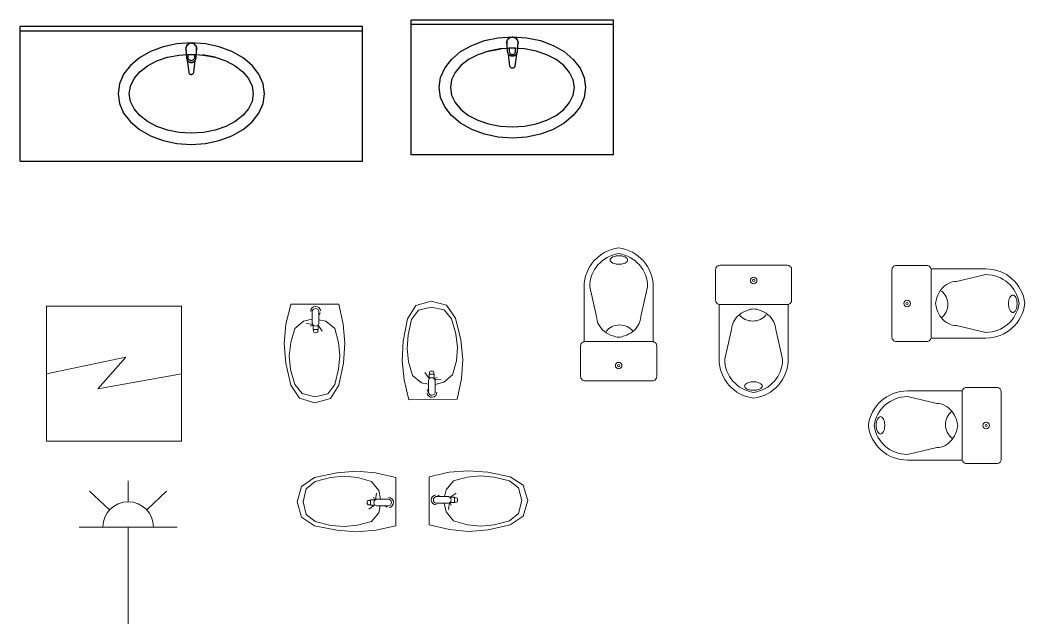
# Model space of a CAD drawing. Header units: millimetres. Extents: x -497 to 40677, y -388 to 21547.
# Drawn here: x 22412 to 26880, y 4572 to 7259 of the extents above; entities that cross this region are included whole.
import ezdxf

# ---------------------------------------------------------------- set-up
doc = ezdxf.new("R2010")
doc.units = ezdxf.units.MM
doc.linetypes.add('DASHED', pattern=[70, 50, -20])
doc.layers.add('MEBEL', color=7, linetype='DASHED')
doc.layers.add('ТОНКИЕ', color=250, linetype='Continuous')

# ---------------------------------------------------------------- blocks, each defined once
blk = doc.blocks.new('A$C36E53BB4')
at = {"layer": 'MEBEL', "linetype": 'ByBlock'}
for p, q in [((-26.7, 24), (1495.8, 24)), ((-26.7, -576), (-26.7, 24)), ((-26.7, 24), (1495.8, 24)), ((-26.7, -576), (-26.7, 24)), ((-26.7, 4), (1495.8, 4)), ((-26.7, 4), (1495.8, 4)), ((1495.8, -576), (1495.8, 24)), ((1495.8, -576), (1495.8, 24)), ((553.6, -88.4), (504.2, -116.5)), ((609.9, -67.6), (553.6, -88.4)), ((671, -54.8), (609.9, -67.6)), ((734.6, -50.4), (671, -54.8)), ((709.9, -71.6), (709.6, -76)), ((709.6, -76), (709.9, -80.3)), ((711.1, -67.4), (709.9, -71.6)), ((709.9, -80.3), (711.1, -84.5)), ((710.7, -73.9), (710.6, -74.7)), ((710.6, -74.7), (710.7, -76.4)), ((710.8, -72.7), (710.7, -77)), ((710.7, -77), (713.6, -117.2)), ((710.7, -77.6), (710.7, -77)), ((710.7, -77.6), (713.6, -117.9)), ((711.6, -68.4), (710.8, -72.7)), ((712.9, -63.5), (711.1, -67.4)), ((711.1, -84.5), (711.2, -84.7)), ((713.3, -64.5), (711.6, -68.4)), ((715.4, -59.9), (712.9, -63.5)), ((715.6, -60.8), (713.3, -64.5)), ((718.5, -56.8), (715.4, -59.9)), ((718.6, -57.7), (715.6, -60.8)), ((722.1, -54.3), (718.5, -56.8)), ((722.1, -55.1), (718.6, -57.7)), ((726, -52.5), (722.1, -54.3)), ((726, -53.2), (722.1, -55.1)), ((730.2, -51.4), (726, -52.5)), ((730.2, -52.1), (726, -53.2)), ((734.6, -51), (730.2, -51.4)), ((734.6, -51.7), (730.2, -52.1)), ((798.1, -54.8), (734.6, -50.4)), ((738.9, -51.4), (734.6, -51)), ((738.9, -52.1), (734.6, -51.7)), ((743.1, -52.5), (738.9, -51.4)), ((743.1, -53.2), (738.9, -52.1)), ((747.1, -54.3), (743.1, -52.5)), ((747, -55.1), (743.1, -53.2)), ((750.5, -57.7), (747, -55.1)), ((750.6, -56.8), (747.1, -54.3)), ((753.5, -60.8), (750.5, -57.7)), ((753.7, -59.9), (750.6, -56.8)), ((755.9, -64.5), (753.5, -60.8)), ((756.2, -63.5), (753.7, -59.9)), ((755.6, -117.2), (758.5, -77)), ((755.6, -117.9), (758.5, -77.6)), ((757.5, -68.4), (755.9, -64.5)), ((758.1, -67.4), (756.2, -63.5)), ((758.4, -72.7), (757.5, -68.4)), ((758, -84.7), (758.1, -84.5)), ((759.2, -71.6), (758.1, -67.4)), ((758.1, -84.5), (759.2, -80.3)), ((758.5, -77), (758.4, -72.7)), ((758.5, -74.7), (758.4, -73.9)), ((758.5, -76.4), (758.5, -74.7)), ((758.5, -77.6), (758.5, -77)), ((759.6, -76), (759.2, -71.6)), ((759.2, -80.3), (759.6, -76)), ((859.2, -67.6), (798.1, -54.8)), ((915.6, -88.4), (859.2, -67.6)), ((964.9, -116.5), (915.6, -88.4)), ((504.2, -116.5), (463.7, -150.7)), ((539.6, -151.9), (581.4, -130.1)), ((581.4, -130.1), (629.1, -113.9)), ((629.1, -113.9), (680.8, -103.9)), ((680.8, -103.9), (734.6, -100.6)), ((713.6, -117.2), (714.2, -120.8)), ((713.6, -117.9), (714.2, -121.5)), ((714.2, -120.8), (715.4, -124.3)), ((714.2, -121.5), (715.4, -125)), ((715.4, -124.3), (717.2, -127.5)), ((715.4, -125), (717.2, -128.2)), ((716.9, -127.6), (723.5, -180.4)), ((717.2, -127.5), (719.5, -130.3)), ((717.2, -128.2), (719.5, -131)), ((719.5, -130.3), (722.4, -132.7)), ((719.5, -131), (722.4, -133.4)), ((721, -115.8), (721, -100.9)), ((721, -100.9), (748.2, -100.9)), ((721, -101.6), (748.2, -101.6)), ((721.2, -118.1), (721, -115.8)), ((721.8, -120.3), (721.2, -118.1)), ((722.8, -122.5), (721.8, -120.3)), ((722.4, -132.7), (725.6, -134.5)), ((722.4, -133.4), (725.6, -135.2)), ((724.1, -124.4), (722.8, -122.5)), ((725.8, -126), (724.1, -124.4)), ((727.8, -127.4), (725.8, -126)), ((729.9, -128.3), (727.8, -127.4)), ((732.2, -128.9), (729.9, -128.3)), ((734.6, -129.1), (732.2, -128.9)), ((734.6, -100.6), (788.3, -103.9)), ((736.9, -128.9), (734.6, -129.1)), ((739.2, -128.3), (736.9, -128.9)), ((741.4, -127.4), (739.2, -128.3)), ((743.3, -126), (741.4, -127.4)), ((745, -124.4), (743.3, -126)), ((743.6, -134.5), (746.8, -132.7)), ((743.6, -135.2), (746.8, -133.4)), ((746.3, -122.5), (745, -124.4)), ((745.7, -180.4), (752.3, -127.6)), ((747.3, -120.3), (746.3, -122.5)), ((746.8, -132.7), (749.6, -130.3)), ((746.8, -133.4), (749.6, -131)), ((748, -118.1), (747.3, -120.3)), ((748.2, -115.8), (748, -118.1)), ((748.2, -100.9), (748.2, -115.8)), ((749.6, -130.3), (751.9, -127.5)), ((749.6, -131), (751.9, -128.2)), ((751.9, -127.5), (753.8, -124.3)), ((751.9, -128.2), (753.8, -125)), ((753.8, -124.3), (755, -120.8)), ((753.8, -125), (755, -121.5)), ((755, -120.8), (755.6, -117.2)), ((755, -121.5), (755.6, -117.9)), ((840.1, -113.9), (784.9, -103.7)), ((788.3, -103.9), (840.1, -113.9)), ((840.1, -113.9), (887.7, -130.1)), ((887.7, -130.1), (929.5, -151.9)), ((1005.4, -150.7), (964.9, -116.5)), ((463.7, -150.7), (433.6, -189.7)), ((479.9, -208.8), (505.4, -178.5)), ((505.4, -178.5), (539.6, -151.9)), ((725.6, -134.5), (729.1, -135.8)), ((725.6, -135.2), (729.1, -136.5)), ((729.1, -135.8), (732.7, -136.4)), ((729.1, -136.5), (732.7, -137.1)), ((732.7, -136.4), (736.4, -136.4)), ((732.7, -137.1), (736.4, -137.1)), ((736.4, -136.4), (740.1, -135.8)), ((736.4, -137.1), (740.1, -136.5)), ((740.1, -135.8), (743.6, -134.5)), ((740.1, -136.5), (743.6, -135.2)), ((929.5, -151.9), (963.8, -178.5)), ((963.8, -178.5), (989.2, -208.8)), ((1035.5, -189.7), (1005.4, -150.7)), ((433.6, -189.7), (415, -232)), ((464.2, -241.8), (479.9, -208.8)), ((723.5, -180.4), (723.9, -182.3)), ((723.9, -182.3), (724.7, -184.2)), ((724.7, -184.2), (725.8, -185.9)), ((725.8, -185.9), (727.2, -187.4)), ((727.2, -187.4), (728.8, -188.6)), ((728.8, -188.6), (730.6, -189.4)), ((730.6, -189.4), (732.6, -190)), ((732.6, -190), (734.6, -190.2)), ((734.6, -190.2), (736.6, -190)), ((736.6, -190), (738.5, -189.4)), ((738.5, -189.4), (740.3, -188.6)), ((740.3, -188.6), (742, -187.4)), ((742, -187.4), (743.4, -185.9)), ((743.4, -185.9), (744.5, -184.2)), ((744.5, -184.2), (745.2, -182.3)), ((745.2, -182.3), (745.7, -180.4)), ((989.2, -208.8), (1004.9, -241.8)), ((1054.1, -232), (1035.5, -189.7)), ((415, -232), (408.8, -276)), ((458.9, -276), (464.2, -241.8)), ((1004.9, -241.8), (1009.6, -276)), ((1059.6, -276), (1054.1, -232)), ((408.8, -276), (415, -320)), ((464.2, -310.2), (458.9, -276)), ((479.9, -343.1), (464.2, -310.2)), ((1004.9, -310.2), (989.2, -343.1)), ((1009.6, -276), (1004.9, -310.2)), ((1054.1, -320), (1059.6, -276)), ((415, -320), (433.6, -362.3)), ((505.4, -373.4), (479.9, -343.1)), ((989.2, -343.1), (963.8, -373.4)), ((1035.5, -362.3), (1054.1, -320)), ((433.6, -362.3), (463.7, -401.3)), ((463.7, -401.3), (504.2, -435.5)), ((539.6, -400), (505.4, -373.4)), ((581.4, -421.8), (539.6, -400)), ((929.5, -400), (887.7, -421.8)), ((963.8, -373.4), (929.5, -400)), ((964.9, -435.5), (1005.4, -401.3)), ((1005.4, -401.3), (1035.5, -362.3)), ((504.2, -435.5), (553.6, -463.5)), ((629.1, -438), (581.4, -421.8)), ((680.8, -448), (629.1, -438)), ((840.1, -438), (788.3, -448)), ((887.7, -421.8), (840.1, -438)), ((915.6, -463.5), (964.9, -435.5)), ((553.6, -463.5), (609.9, -484.3)), ((609.9, -484.3), (671, -497.2)), ((734.6, -451.4), (680.8, -448)), ((788.3, -448), (734.6, -451.4)), ((798.1, -497.2), (859.2, -484.3)), ((859.2, -484.3), (915.6, -463.5)), ((671, -497.2), (734.6, -501.5)), ((734.6, -501.5), (798.1, -497.2)), ((-26.7, -576), (1495.8, -576)), ((-26.7, -576), (1495.8, -576))]:
    blk.add_line(p, q, dxfattribs=at)
blk = doc.blocks.new('A$C125A4575')
at = {"layer": 'MEBEL', "linetype": 'Continuous'}
for p, q in [((863.2, -13.5), (-36.8, -13.5)), ((863.2, -13.5), (-36.8, -13.5)), ((-36.8, -613.5), (-36.8, -13.5)), ((863.2, -33.5), (-36.8, -33.5)), ((863.2, -33.5), (-36.8, -33.5)), ((863.2, -613.5), (863.2, -13.5)), ((863.2, -613.5), (863.2, -13.5)), ((349.6, -92.3), (413.2, -88)), ((404.6, -90), (408.8, -88.9)), ((408.8, -88.9), (413.2, -88.5)), ((408.8, -89.6), (413.2, -89.2)), ((413.2, -88), (476.7, -92.3)), ((413.2, -88.5), (417.5, -88.9)), ((413.2, -89.2), (417.5, -89.6)), ((417.5, -88.9), (421.7, -90)), ((182.8, -154), (232.2, -126)), ((232.2, -126), (288.5, -105.1)), ((288.5, -105.1), (349.6, -92.3)), ((388.2, -113.5), (388.6, -109.2)), ((388.6, -117.8), (388.2, -113.5)), ((388.6, -109.2), (389.7, -105)), ((389.7, -122.1), (388.6, -117.8)), ((389.2, -112.2), (389.3, -111.4)), ((389.3, -114), (389.2, -112.2)), ((389.3, -114.5), (389.4, -110.2)), ((392.2, -154.8), (389.3, -114.5)), ((389.3, -115.2), (389.3, -114.5)), ((392.2, -155.5), (389.3, -115.2)), ((389.4, -110.2), (390.3, -106)), ((389.7, -105), (391.5, -101)), ((389.8, -122.3), (389.7, -122.1)), ((390.3, -106), (391.9, -102)), ((391.5, -101), (394, -97.4)), ((391.9, -102), (394.2, -98.4)), ((394, -97.4), (397.1, -94.4)), ((394.2, -98.4), (397.2, -95.2)), ((397.1, -94.4), (400.7, -91.9)), ((397.2, -95.2), (400.7, -92.7)), ((400.7, -91.9), (404.6, -90)), ((400.7, -92.7), (404.6, -90.8)), ((404.6, -90.8), (408.8, -89.6)), ((417.5, -89.6), (421.7, -90.8)), ((421.7, -90), (425.7, -91.9)), ((421.7, -90.8), (425.7, -92.7)), ((425.7, -91.9), (429.3, -94.4)), ((425.7, -92.7), (429.2, -95.2)), ((429.2, -95.2), (432.1, -98.4)), ((429.3, -94.4), (432.3, -97.4)), ((432.1, -98.4), (434.5, -102)), ((432.3, -97.4), (434.8, -101)), ((437.1, -114.5), (434.2, -154.8)), ((437.1, -115.2), (434.2, -155.5)), ((434.5, -102), (436.1, -106)), ((434.8, -101), (436.7, -105)), ((436.1, -106), (437, -110.2)), ((436.7, -122.1), (436.6, -122.3)), ((436.7, -105), (437.8, -109.2)), ((437.8, -117.8), (436.7, -122.1)), ((437, -110.2), (437.1, -114.5)), ((437, -111.4), (437.1, -112.2)), ((437.1, -112.2), (437.1, -114)), ((437.1, -115.2), (437.1, -114.5)), ((437.8, -109.2), (438.2, -113.5)), ((438.2, -113.5), (437.8, -117.8)), ((476.7, -92.3), (537.9, -105.1)), ((537.9, -105.1), (594.2, -126)), ((594.2, -126), (643.5, -154)), ((142.3, -188.2), (182.8, -154)), ((260, -167.7), (218.3, -189.5)), ((307.7, -151.4), (260, -167.7)), ((307.7, -151.4), (362.9, -141.2)), ((359.4, -141.5), (307.7, -151.4)), ((413.2, -138.1), (359.4, -141.5)), ((392.8, -158.4), (392.2, -154.8)), ((392.8, -159.1), (392.2, -155.5)), ((394, -161.8), (392.8, -158.4)), ((394, -162.5), (392.8, -159.1)), ((395.8, -165), (394, -161.8)), ((395.8, -165.7), (394, -162.5)), ((402.1, -217.9), (395.5, -165.1)), ((398.2, -167.8), (395.8, -165)), ((398.2, -168.5), (395.8, -165.7)), ((401, -170.2), (398.2, -167.8)), ((401, -170.9), (398.2, -168.5)), ((399.6, -138.4), (399.6, -153.3)), ((426.8, -138.4), (399.6, -138.4)), ((426.8, -139.1), (399.6, -139.1)), ((399.6, -153.3), (399.8, -155.6)), ((399.8, -155.6), (400.4, -157.9)), ((400.4, -157.9), (401.4, -160)), ((404.2, -172), (401, -170.2)), ((404.2, -172.7), (401, -170.9)), ((401.4, -160), (402.8, -161.9)), ((402.8, -161.9), (404.4, -163.5)), ((407.7, -173.3), (404.2, -172)), ((407.7, -174), (404.2, -172.7)), ((404.4, -163.5), (406.4, -164.9)), ((406.4, -164.9), (408.5, -165.9)), ((411.3, -174), (407.7, -173.3)), ((411.3, -174.6), (407.7, -174)), ((408.5, -165.9), (410.8, -166.5)), ((410.8, -166.5), (413.2, -166.7)), ((415, -174), (411.3, -174)), ((415, -174.6), (411.3, -174.6)), ((467, -141.5), (413.2, -138.1)), ((413.2, -166.7), (415.5, -166.5)), ((418.7, -173.3), (415, -174)), ((418.7, -174), (415, -174.6)), ((415.5, -166.5), (417.8, -165.9)), ((417.8, -165.9), (420, -164.9)), ((422.2, -172), (418.7, -173.3)), ((422.2, -172.7), (418.7, -174)), ((420, -164.9), (421.9, -163.5)), ((421.9, -163.5), (423.6, -161.9)), ((425.4, -170.2), (422.2, -172)), ((425.4, -170.9), (422.2, -172.7)), ((423.6, -161.9), (425, -160)), ((430.9, -165.1), (424.3, -217.9)), ((425, -160), (426, -157.9)), ((428.2, -167.8), (425.4, -170.2)), ((428.2, -168.5), (425.4, -170.9)), ((426, -157.9), (426.6, -155.6)), ((426.6, -155.6), (426.8, -153.3)), ((426.8, -153.3), (426.8, -138.4)), ((430.6, -165), (428.2, -167.8)), ((430.6, -165.7), (428.2, -168.5)), ((432.4, -161.8), (430.6, -165)), ((432.4, -162.5), (430.6, -165.7)), ((433.6, -158.4), (432.4, -161.8)), ((433.6, -159.1), (432.4, -162.5)), ((434.2, -154.8), (433.6, -158.4)), ((434.2, -155.5), (433.6, -159.1)), ((518.7, -151.4), (467, -141.5)), ((566.3, -167.7), (518.7, -151.4)), ((608.1, -189.5), (566.3, -167.7)), ((643.5, -154), (684.1, -188.2)), ((112.2, -227.2), (142.3, -188.2)), ((184, -216), (158.5, -246.4)), ((218.3, -189.5), (184, -216)), ((402.5, -219.9), (402.1, -217.9)), ((403.3, -221.7), (402.5, -219.9)), ((404.4, -223.4), (403.3, -221.7)), ((423.1, -221.7), (422, -223.4)), ((423.9, -219.9), (423.1, -221.7)), ((424.3, -217.9), (423.9, -219.9)), ((642.4, -216), (608.1, -189.5)), ((667.9, -246.4), (642.4, -216)), ((684.1, -188.2), (714.2, -227.2)), ((93.7, -269.5), (112.2, -227.2)), ((158.5, -246.4), (142.8, -279.3)), ((405.8, -224.9), (404.4, -223.4)), ((407.4, -226.1), (405.8, -224.9)), ((409.2, -227), (407.4, -226.1)), ((411.2, -227.5), (409.2, -227)), ((413.2, -227.7), (411.2, -227.5)), ((415.2, -227.5), (413.2, -227.7)), ((417.1, -227), (415.2, -227.5)), ((419, -226.1), (417.1, -227)), ((420.6, -224.9), (419, -226.1)), ((422, -223.4), (420.6, -224.9)), ((683.6, -279.3), (667.9, -246.4)), ((714.2, -227.2), (732.7, -269.5)), ((88.2, -313.5), (93.7, -269.5)), ((142.8, -279.3), (138.2, -313.5)), ((688.8, -313.5), (683.6, -279.3)), ((732.7, -269.5), (739, -313.5)), ((93.7, -357.5), (88.2, -313.5)), ((138.2, -313.5), (142.8, -347.7)), ((142.8, -347.7), (158.5, -380.6)), ((667.9, -380.6), (683.6, -347.7)), ((683.6, -347.7), (688.8, -313.5)), ((739, -313.5), (732.7, -357.5)), ((112.2, -399.8), (93.7, -357.5)), ((142.3, -438.8), (112.2, -399.8)), ((158.5, -380.6), (184, -411)), ((642.4, -411), (667.9, -380.6)), ((714.2, -399.8), (684.1, -438.8)), ((732.7, -357.5), (714.2, -399.8)), ((182.8, -473), (142.3, -438.8)), ((184, -411), (218.3, -437.6)), ((218.3, -437.6), (260, -459.4)), ((566.3, -459.4), (608.1, -437.6)), ((608.1, -437.6), (642.4, -411)), ((684.1, -438.8), (643.5, -473)), ((232.2, -501), (182.8, -473)), ((260, -459.4), (307.7, -475.6)), ((307.7, -475.6), (359.4, -485.6)), ((359.4, -485.6), (413.2, -488.9)), ((413.2, -488.9), (467, -485.6)), ((467, -485.6), (518.7, -475.6)), ((518.7, -475.6), (566.3, -459.4)), ((643.5, -473), (594.2, -501)), ((288.5, -521.9), (232.2, -501)), ((349.6, -534.7), (288.5, -521.9)), ((413.2, -539.1), (349.6, -534.7)), ((476.7, -534.7), (413.2, -539.1)), ((537.9, -521.9), (476.7, -534.7)), ((594.2, -501), (537.9, -521.9)), ((863.2, -613.5), (-36.8, -613.5)), ((863.2, -613.5), (-36.8, -613.5))]:
    blk.add_line(p, q, dxfattribs=at)
blk = doc.blocks.new('унитаз')
at = {"lineweight": 9}
blk.add_line((-286.6, -98.2), (-417.8, -128.6), dxfattribs=at)
at = {"layer": 'ТОНКИЕ', "color": 0, "lineweight": 9, "ltscale": 100}
for p, q in [((-174.2, 153.9), (-417.8, 153.9)), ((-286.6, 98.2), (-417.8, 128.6)), ((-174.2, -153.9), (-417.8, -153.9))]:
    blk.add_line(p, q, dxfattribs=at)
blk.add_lwpolyline([(0, 149.6), (0, -149.6, -0.414214), (-19.4, -169), (-154.8, -169, -0.414214), (-174.2, -149.6), (-174.2, 149.6, -0.414214), (-154.8, 169), (-19.4, 169, -0.414214)], format="xyb", close=True, dxfattribs=at)
for points in [[(-193.6, 0, 0.046371), (-199.7, 26.5, 0.088923), (-219.9, 63.6, 0.104957), (-251.6, 89.6, 0.120011), (-286.6, 98.2, 0.120011)], [(-556.4, 1.2, -0.049911), (-554.8, 16.9, -0.063732), (-550.9, 28.7, -0.103622), (-543.8, 37.7, -0.177768), (-537.4, 40, -0.177768), (-531, 37.7, -0.103622), (-524, 28.7, -0.063732), (-520, 16.9, -0.049911), (-518.5, 1.2, -0.049911)], [(-556.4, 1.2, 0.049911), (-554.8, -14.6, 0.063732), (-550.9, -26.3, 0.103622), (-543.8, -35.4, 0.177768), (-537.4, -37.7, 0.177768), (-531, -35.4, 0.103622), (-524, -26.3, 0.063732), (-520, -14.6, 0.049911), (-518.5, 1.2, 0.049911)], [(-193.6, 0, -0.046371), (-199.7, -26.5, -0.088923), (-219.9, -63.6, -0.104957), (-251.6, -89.6, -0.120011), (-286.6, -98.2, -0.120011)]]:
    blk.add_lwpolyline(points, format="xyb", dxfattribs=at)
for radius in [14.6, 4.86]:
    blk.add_circle((-67.3, 0), radius, dxfattribs=at)
for centre, radius, start, end in [((-417.8, -20.8), 174.7, 90, 173.1637), ((-417.8, -20.8), 149.4, 90, 171.9966), ((-174.3, 5.3), 74.1, 128.0102, 180.9041), ((-417.8, 20.8), 174.7, 186.8363, 270), ((-417.8, 20.8), 149.4, 188.0034, 270), ((-174.3, 2.9), 74.1, 179.0959, 231.9898)]:
    blk.add_arc(centre, radius, start, end, dxfattribs=at)

msp = doc.modelspace()

# ---------------------------------------------------------------- linework, layer by layer
at = {"lineweight": 9}
for p, q in [((26575.3, 6096.4), (26706.5, 6126.9)), ((24975.4, 5940.9), (24945, 6072.1)), ((23593.8, 5904.9), (23615.2, 5995.3)), ((23615.2, 5995.3), (23829.3, 5995.3)), ((23829.3, 5995.3), (23849, 5905.8)), ((24134.4, 5929.5), (24171.1, 5988.7)), ((24171.1, 5988.7), (24239.2, 6009.2)), ((24239.2, 6009.2), (24308.4, 5990.9)), ((24308.4, 5990.9), (24348.5, 5933.3)), ((23705.5, 5970.7), (23704.4, 5962.4)), ((23709.8, 5977.9), (23705.5, 5970.7)), ((23716.6, 5983), (23709.8, 5977.9)), ((23711.4, 5964.9), (23715.3, 5971.2)), ((23711.4, 5965.9), (23711.4, 5964.9)), ((23711.4, 5908.8), (23711.4, 5964.9)), ((23715.3, 5971.2), (23720.5, 5975)), ((23724.9, 5985.2), (23716.6, 5983)), ((23720.5, 5975), (23726.3, 5976.2)), ((23733.3, 5984.1), (23724.9, 5985.2)), ((23726.3, 5976.2), (23732.1, 5975)), ((23732.1, 5975), (23737.2, 5971.2)), ((23740.7, 5979.8), (23733.3, 5984.1)), ((23737.2, 5971.2), (23741, 5964.9)), ((23745.9, 5973.2), (23740.7, 5979.8)), ((23741, 5965.9), (23741, 5908.8)), ((23742.6, 5949.5), (23741, 5948.3)), ((23746.9, 5956.8), (23742.6, 5949.5)), ((23748.1, 5965.1), (23745.9, 5973.2)), ((24152.7, 5927.1), (24183.3, 5968.1)), ((24183.3, 5968.1), (24240, 5982.5)), ((24240, 5982.5), (24297.5, 5970)), ((24297.5, 5970), (24330.7, 5930.2)), ((23586.3, 5820), (23593.8, 5904.9)), ((23633.1, 5887.1), (23672.4, 5919.5)), ((23672.4, 5919.5), (23711.4, 5928)), ((23713.7, 5905.1), (23684, 5908.8)), ((23714.8, 5901.6), (23702.3, 5896.8)), ((23715.3, 5902.4), (23711.4, 5908.8)), ((23714.8, 5882.3), (23714.8, 5903.2)), ((23720.4, 5898.6), (23715.3, 5902.4)), ((23726.2, 5897.3), (23720.4, 5898.6)), ((23732, 5898.6), (23726.2, 5897.3)), ((23737.2, 5902.4), (23732, 5898.6)), ((23741, 5908.8), (23737.2, 5902.4)), ((23737.7, 5903.2), (23737.7, 5882.3)), ((23740.6, 5896.8), (23737.7, 5900.1)), ((23740.6, 5896.8), (23737.7, 5897.9)), ((23741, 5926.2), (23771.7, 5919.5)), ((23771.7, 5919.5), (23811.1, 5887.1)), ((23849, 5905.8), (23855.9, 5821.2)), ((24116, 5830.3), (24134.4, 5929.5)), ((24137.1, 5858.3), (24152.7, 5927.1)), ((24330.7, 5930.2), (24350.2, 5862.8)), ((24348.5, 5933.3), (24372.2, 5835.8)), ((23615.2, 5824.5), (23633.1, 5887.1)), ((23725.5, 5882.3), (23714.8, 5882.3)), ((23716.7, 5873.2), (23716.7, 5882.3)), ((23717.7, 5870.8), (23716.7, 5873.2)), ((23721, 5869), (23717.7, 5870.8)), ((23725.6, 5868.2), (23721, 5869)), ((23725.6, 5882.4), (23725.3, 5882.4)), ((23726.3, 5882.4), (23725.6, 5882.4)), ((23730.5, 5868.7), (23725.6, 5868.2)), ((23737.7, 5882.3), (23725.9, 5882.3)), ((23734.2, 5870.3), (23730.5, 5868.7)), ((23735.8, 5872.7), (23734.2, 5870.3)), ((23735.8, 5882.3), (23735.8, 5872.7)), ((23755.7, 5874.9), (23740.6, 5896.8)), ((23811.1, 5887.1), (23827.4, 5825.1)), ((24132.9, 5797.5), (24137.1, 5858.3)), ((24350.2, 5862.8), (24357, 5802.3)), ((25772.1, 5881.8), (25802.5, 5750.6)), ((23593.2, 5732.5), (23586.3, 5820)), ((23609, 5765.7), (23615.2, 5824.5)), ((23827.4, 5825.1), (23833.2, 5766.5)), ((23855.9, 5821.2), (23849.5, 5733.4)), ((24111.2, 5742.4), (24116, 5830.3)), ((24372.2, 5835.8), (24380.7, 5748.4)), ((23614.8, 5705.2), (23609, 5765.7)), ((23833.2, 5766.5), (23827.9, 5705.8)), ((24139.7, 5739), (24132.9, 5797.5)), ((24357, 5802.3), (24351.9, 5743.4)), ((22529.6, 5685.9), (22882.6, 5759.9)), ((22882.6, 5759.9), (22756.9, 5619.1)), ((23615.2, 5634.5), (23593.2, 5732.5)), ((23849.5, 5733.4), (23829.3, 5634.5)), ((24119.6, 5657.9), (24111.2, 5742.4)), ((24157.2, 5677.4), (24139.7, 5739)), ((24351.9, 5743.4), (24335.1, 5680.5)), ((24380.7, 5748.4), (24374.7, 5663.4)), ((22756.9, 5619.1), (23129.6, 5685.9)), ((23633.1, 5637.3), (23614.8, 5705.2)), ((23827.9, 5705.8), (23811.1, 5637.3)), ((24197.1, 5645.6), (24157.2, 5677.4)), ((24212.3, 5690.6), (24227.8, 5668.9)), ((24230.5, 5683.5), (24242.2, 5683.7)), ((24230.8, 5662.5), (24230.5, 5683.5)), ((24232.2, 5693.1), (24233.7, 5695.5)), ((24232.4, 5683.5), (24232.2, 5693.1)), ((24233.7, 5695.5), (24237.4, 5697.2)), ((24237.4, 5697.2), (24242.2, 5697.7)), ((24241.9, 5683.5), (24242.5, 5683.6)), ((24242.2, 5697.7), (24246.9, 5697)), ((24242.5, 5683.6), (24242.9, 5683.5)), ((24242.6, 5683.7), (24253.3, 5683.9)), ((24246.9, 5697), (24250.2, 5695.3)), ((24250.2, 5695.3), (24251.3, 5692.9)), ((24251.3, 5692.9), (24251.4, 5683.8)), ((24253.3, 5683.9), (24253.7, 5662.9)), ((24335.1, 5680.5), (24296.3, 5647.4)), ((23665.5, 5597), (23633.1, 5637.3)), ((23811.1, 5637.3), (23779.7, 5596.9)), ((24140.9, 5568.8), (24119.6, 5657.9)), ((24227.9, 5639.5), (24197.1, 5645.6)), ((24227.6, 5656.9), (24231.3, 5663.3)), ((24228.6, 5599.8), (24227.6, 5656.9)), ((24227.8, 5668.9), (24230.7, 5667.8)), ((24227.8, 5668.9), (24230.8, 5665.7)), ((24231.3, 5663.3), (24236.4, 5667.3)), ((24236.4, 5667.3), (24242.2, 5668.6)), ((24242.2, 5668.6), (24248, 5667.5)), ((24248, 5667.5), (24253.2, 5663.7)), ((24253.2, 5663.7), (24257.1, 5657.4)), ((24253.7, 5664.6), (24266, 5669.6)), ((24254.9, 5661.1), (24284.6, 5657.9)), ((24257.1, 5657.4), (24258.1, 5601.3)), ((24296.3, 5647.4), (24257.5, 5638.2)), ((24374.7, 5663.4), (24354.9, 5572.7)), ((23722.8, 5583.5), (23665.5, 5597)), ((23779.7, 5596.9), (23722.8, 5583.5)), ((24221.5, 5600.5), (24223.8, 5592.4)), ((24222.5, 5608.8), (24226.7, 5616.1)), ((24223.8, 5592.4), (24229.2, 5585.9)), ((24226.7, 5616.1), (24228.3, 5617.4)), ((24232.5, 5594.6), (24228.6, 5600.8)), ((24229.2, 5585.9), (24236.6, 5581.8)), ((24237.6, 5590.9), (24232.5, 5594.6)), ((24243.5, 5589.7), (24237.6, 5590.9)), ((24249.2, 5591.1), (24243.5, 5589.7)), ((24254.4, 5595), (24249.2, 5591.1)), ((24253.3, 5583.1), (24260, 5588.3)), ((24258.1, 5601.3), (24254.4, 5595)), ((24258.2, 5600.4), (24258.1, 5601.3)), ((24260, 5588.3), (24264.2, 5595.6)), ((24264.2, 5595.6), (24265.2, 5603.9)), ((24354.9, 5572.7), (24140.9, 5568.8)), ((24236.6, 5581.8), (24245.1, 5580.8)), ((24245.1, 5580.8), (24253.3, 5583.1)), ((23721.8, 5223.3), (23819.8, 5245.3)), ((23792.4, 5223.8), (23853, 5229.6)), ((23819.8, 5245.3), (23907.3, 5252.3)), ((23853, 5229.6), (23911.8, 5223.3)), ((23907.3, 5252.3), (23992.2, 5244.8)), ((23992.2, 5244.8), (24082.6, 5223.3)), ((24230.5, 5227.3), (24319.9, 5247)), ((24319.9, 5247), (24404.6, 5253.9)), ((24400.6, 5225.4), (24459.2, 5231.2)), ((24404.6, 5253.9), (24492.4, 5247.5)), ((24459.2, 5231.2), (24520, 5225.9)), ((24492.4, 5247.5), (24591.2, 5227.3)), ((23644, 5115.4), (23663.6, 5184.3)), ((23663.6, 5184.3), (23721.8, 5223.3)), ((23684.3, 5173), (23724.6, 5205.5)), ((23724.6, 5205.5), (23792.4, 5223.8)), ((23911.8, 5223.3), (23974.3, 5205.5)), ((23974.3, 5205.5), (24006.8, 5166.1)), ((24082.6, 5223.3), (24082.6, 5009.2)), ((24230.5, 5013.2), (24230.5, 5227.3)), ((24306.2, 5169.7), (24338.7, 5209.1)), ((24338.7, 5209.1), (24400.6, 5225.4)), ((24520, 5225.9), (24588.4, 5209.1)), ((24588.4, 5209.1), (24628.9, 5177.7)), ((24591.2, 5227.3), (24649.7, 5189.6)), ((24649.7, 5189.6), (24669, 5121.1)), ((23670.7, 5115.7), (23684.3, 5173)), ((23992.4, 5124.9), (23996.1, 5154.5)), ((24006.8, 5166.1), (24015.3, 5127.1)), ((24245.9, 5138.7), (24241.7, 5131.3)), ((24252.6, 5143.9), (24245.9, 5138.7)), ((24260.7, 5146.1), (24252.6, 5143.9)), ((24254.6, 5135.2), (24260.9, 5139)), ((24259.9, 5139), (24317, 5139)), ((24269, 5144.9), (24276.2, 5140.6)), ((24276.2, 5140.6), (24277.5, 5139)), ((24299.5, 5139), (24306.2, 5169.7)), ((24317, 5139), (24323.4, 5135.2)), ((24329, 5138.6), (24325.7, 5135.7)), ((24329, 5138.6), (24327.9, 5135.7)), ((24350.9, 5153.7), (24329, 5138.6)), ((24628.9, 5177.7), (24642.3, 5120.8)), ((23663.3, 5047), (23644, 5115.4)), ((23684.1, 5058.8), (23670.7, 5115.7)), ((23955.5, 5112.9), (23956.3, 5117.6)), ((23956, 5108), (23955.5, 5112.9)), ((23957.6, 5104.3), (23956, 5108)), ((23956.3, 5117.6), (23958.1, 5120.9)), ((23959.9, 5102.8), (23957.6, 5104.3)), ((23958.1, 5120.9), (23960.5, 5121.8)), ((23969.6, 5102.8), (23959.9, 5102.8)), ((23960.5, 5121.8), (23969.6, 5121.8)), ((23962.1, 5082.8), (23984.1, 5098)), ((23969.6, 5123.8), (23990.5, 5123.8)), ((23969.6, 5113), (23969.6, 5123.8)), ((23969.6, 5112.9), (23969.7, 5113.3)), ((23969.7, 5112.3), (23969.6, 5112.9)), ((23969.6, 5100.9), (23969.6, 5112.6)), ((23990.5, 5100.9), (23969.6, 5100.9)), ((23988.8, 5123.8), (23984.1, 5136.2)), ((23984.1, 5098), (23985.2, 5100.9)), ((23984.1, 5098), (23987.3, 5100.9)), ((23984.6, 5112.3), (23985.9, 5118.1)), ((23985.9, 5106.5), (23984.6, 5112.3)), ((23985.9, 5118.1), (23989.7, 5123.3)), ((23989.7, 5101.4), (23985.9, 5106.5)), ((23989.7, 5123.3), (23996.1, 5127.1)), ((23996.1, 5097.5), (23989.7, 5101.4)), ((23996.1, 5127.1), (24052.2, 5127.1)), ((24053.1, 5097.5), (23996.1, 5097.5)), ((24013.5, 5097.5), (24006.8, 5066.9)), ((24036.8, 5095.9), (24035.6, 5097.5)), ((24044, 5091.6), (24036.8, 5095.9)), ((24058, 5133), (24049.7, 5134.2)), ((24053.1, 5127.1), (24052.2, 5127.1)), ((24052.2, 5127.1), (24058.5, 5123.2)), ((24058.5, 5101.3), (24052.2, 5097.5)), ((24065.2, 5128.7), (24058, 5133)), ((24058.5, 5123.2), (24062.2, 5118)), ((24062.2, 5106.4), (24058.5, 5101.3)), ((24060.4, 5092.6), (24067.1, 5097.8)), ((24062.2, 5118), (24063.5, 5112.2)), ((24063.5, 5112.2), (24062.2, 5106.4)), ((24070.3, 5121.9), (24065.2, 5128.7)), ((24067.1, 5097.8), (24071.3, 5105.2)), ((24072.4, 5113.7), (24070.3, 5121.9)), ((24071.3, 5105.2), (24072.4, 5113.7)), ((24241.7, 5131.3), (24240.6, 5122.9)), ((24240.6, 5122.9), (24242.7, 5114.6)), ((24242.7, 5114.6), (24247.8, 5107.8)), ((24247.8, 5107.8), (24255.1, 5103.5)), ((24249.5, 5124.3), (24250.8, 5130.1)), ((24250.8, 5118.5), (24249.5, 5124.3)), ((24250.8, 5130.1), (24254.6, 5135.2)), ((24254.6, 5113.3), (24250.8, 5118.5)), ((24260.9, 5109.4), (24254.6, 5113.3)), ((24255.1, 5103.5), (24263.4, 5102.4)), ((24259.9, 5109.4), (24260.9, 5109.4)), ((24317, 5109.4), (24260.9, 5109.4)), ((24306.2, 5070.4), (24297.7, 5109.4)), ((24320.7, 5111.7), (24316.9, 5082)), ((24323.4, 5113.3), (24317, 5109.4)), ((24322.5, 5135.7), (24343.5, 5135.7)), ((24343.5, 5112.8), (24322.5, 5112.8)), ((24323.4, 5135.2), (24327.2, 5130)), ((24327.2, 5118.4), (24323.4, 5113.3)), ((24324.2, 5112.8), (24329, 5100.4)), ((24327.2, 5130), (24328.5, 5124.2)), ((24328.5, 5124.2), (24327.2, 5118.4)), ((24343.3, 5124.3), (24343.4, 5123.6)), ((24343.4, 5123.6), (24343.3, 5123.3)), ((24343.5, 5135.7), (24343.5, 5123.9)), ((24343.5, 5133.8), (24353.1, 5133.8)), ((24343.5, 5123.5), (24343.5, 5112.8)), ((24352.5, 5114.7), (24343.5, 5114.7)), ((24354.9, 5115.7), (24352.5, 5114.7)), ((24353.1, 5133.8), (24355.4, 5132.2)), ((24356.8, 5119), (24354.9, 5115.7)), ((24355.4, 5132.2), (24357.1, 5128.5)), ((24357.6, 5123.6), (24356.8, 5119)), ((24357.1, 5128.5), (24357.6, 5123.6)), ((24642.3, 5120.8), (24628.7, 5063.5)), ((24669, 5121.1), (24649.5, 5052.3)), ((23724.6, 5027.5), (23684.1, 5058.8)), ((24006.8, 5066.9), (23974.3, 5027.5)), ((24052.4, 5090.4), (24060.4, 5092.6)), ((24338.7, 5031.1), (24306.2, 5070.4)), ((24628.7, 5063.5), (24588.4, 5031.1)), ((24649.5, 5052.3), (24591.2, 5013.2)), ((23721.8, 5009.2), (23663.3, 5047)), ((23820.7, 4989), (23721.8, 5009.2)), ((23793, 5010.7), (23724.6, 5027.5)), ((23853.8, 5005.4), (23793, 5010.7)), ((23912.4, 5011.1), (23853.8, 5005.4)), ((23974.3, 5027.5), (23912.4, 5011.1)), ((24082.6, 5009.2), (23993.1, 4989.5)), ((24320.8, 4991.8), (24230.5, 5013.2)), ((24401.2, 5013.2), (24338.7, 5031.1)), ((24460.1, 5007), (24401.2, 5013.2)), ((24520.6, 5012.8), (24460.1, 5007)), ((24591.2, 5013.2), (24493.3, 4991.2)), ((24588.4, 5031.1), (24520.6, 5012.8)), ((23908.5, 4982.6), (23820.7, 4989)), ((23993.1, 4989.5), (23908.5, 4982.6)), ((24405.8, 4984.3), (24320.8, 4991.8)), ((24493.3, 4991.2), (24405.8, 4984.3))]:
    msp.add_line(p, q, dxfattribs=at)
at = {"color": 3, "lineweight": 9}
for p, q in [((22892.5, 5115.8), (22892.5, 5209.4)), ((22810.1, 5079.9), (22721.2, 5162.6)), ((22974.8, 5079.9), (23063.7, 5162.6)), ((22780, 5003.4), (22674.4, 5003.4)), ((22780, 5003.4), (23110.6, 5003.4)), ((22892.5, 5003.4), (22892.5, 4572.3))]:
    msp.add_line(p, q, dxfattribs=at)
at = {"lineweight": 9}
msp.add_lwpolyline([(23129.6, 5985.9), (23129.6, 5385.9), (22529.6, 5385.9), (22529.6, 5985.9)], close=True, dxfattribs=at)
msp.add_lwpolyline([(23829.3, 5634.5), (23791.6, 5576.1), (23723.1, 5556.7), (23654.3, 5576.3), (23615.2, 5634.5)], dxfattribs=at)
at = {"color": 3, "lineweight": 9}
msp.add_arc((22892.5, 5003.4), 112.5, 0, 180, dxfattribs=at)
at = {"layer": 'ТОНКИЕ', "color": 0, "lineweight": 9, "ltscale": 100}
for p, q in [((26463, 6152.2), (26706.5, 6152.2)), ((24919.6, 5828.6), (24919.6, 6072.1)), ((25171.8, 5940.9), (25202.2, 6072.1)), ((25227.5, 5828.6), (25227.5, 6072.1)), ((25520, 5994.1), (25520, 5750.6)), ((25827.9, 5994.1), (25827.9, 5750.6)), ((26575.3, 5900.1), (26706.5, 5869.7)), ((25575.8, 5881.8), (25545.3, 5750.6)), ((26463, 5844.3), (26706.5, 5844.3))]:
    msp.add_line(p, q, dxfattribs=at)
for points in [[(25074.8, 6210.8, 0.049911), (25059, 6209.2, 0.063732), (25047.3, 6205.2, 0.103622), (25038.2, 6198.2, 0.177768), (25035.9, 6191.8, 0.177768), (25038.2, 6185.4, 0.103622), (25047.3, 6178.4, 0.063732), (25059, 6174.4, 0.049911), (25074.8, 6172.8, 0.049911)], [(25074.8, 6210.8, -0.049911), (25090.5, 6209.2, -0.063732), (25102.3, 6205.2, -0.103622), (25111.3, 6198.2, -0.177768), (25113.6, 6191.8, -0.177768), (25111.3, 6185.4, -0.103622), (25102.3, 6178.4, -0.063732), (25090.5, 6174.4, -0.049911), (25074.8, 6172.8, -0.049911)], [(26482.4, 5998.3, -0.046371), (26488.5, 6024.8, -0.088923), (26508.7, 6061.9, -0.104957), (26540.4, 6087.9, -0.120011), (26575.3, 6096.4, -0.120011)], [(26845.2, 5997.1, 0.049911), (26843.6, 6012.8, 0.063732), (26839.6, 6024.6, 0.103622), (26832.6, 6033.6, 0.177768), (26826.2, 6036, 0.177768), (26819.8, 6033.6, 0.103622), (26812.8, 6024.6, 0.063732), (26808.8, 6012.8, 0.049911), (26807.2, 5997.1, 0.049911)], [(26482.4, 5998.3, 0.046371), (26488.5, 5971.8, 0.088923), (26508.7, 5934.6, 0.104957), (26540.4, 5908.6, 0.120011), (26575.3, 5900.1, 0.120011)], [(26845.2, 5997.1, -0.049911), (26843.6, 5981.4, -0.063732), (26839.6, 5969.6, -0.103622), (26832.6, 5960.6, -0.177768), (26826.2, 5958.2, -0.177768), (26819.8, 5960.6, -0.103622), (26812.8, 5969.6, -0.063732), (26808.8, 5981.4, -0.049911), (26807.2, 5997.1, -0.049911)], [(25673.9, 5974.7, 0.046371), (25647.4, 5968.6, 0.088923), (25610.3, 5948.4, 0.104957), (25584.3, 5916.7, 0.120011), (25575.8, 5881.8, 0.120011)], [(25673.9, 5974.7, -0.046371), (25700.4, 5968.6, -0.088923), (25737.6, 5948.4, -0.104957), (25763.6, 5916.7, -0.120011), (25772.1, 5881.8, -0.120011)], [(25073.6, 5848, -0.046371), (25047.1, 5854.1, -0.088923), (25010, 5874.3, -0.104957), (24983.9, 5906, -0.120011), (24975.4, 5940.9, -0.120011)], [(25073.6, 5848, 0.046371), (25100.1, 5854.1, 0.088923), (25137.2, 5874.3, 0.104957), (25163.2, 5906, 0.120011), (25171.8, 5940.9, 0.120011)], [(25672.8, 5611.9, -0.049911), (25657, 5613.5, -0.063732), (25645.3, 5617.5, -0.103622), (25636.2, 5624.5, -0.177768), (25633.9, 5630.9, -0.177768), (25636.2, 5637.3, -0.103622), (25645.3, 5644.3, -0.063732), (25657, 5648.3, -0.049911), (25672.8, 5649.9, -0.049911)], [(25672.8, 5611.9, 0.049911), (25688.5, 5613.5, 0.063732), (25700.3, 5617.5, 0.103622), (25709.3, 5624.5, 0.177768), (25711.6, 5630.9, 0.177768), (25709.3, 5637.3, 0.103622), (25700.3, 5644.3, 0.063732), (25688.5, 5648.3, 0.049911), (25672.8, 5649.9, 0.049911)]]:
    msp.add_lwpolyline(points, format="xyb", dxfattribs=at)
for points in [[(25524.4, 6168.3), (25823.5, 6168.3, -0.414214), (25842.9, 6148.9), (25842.9, 6013.5, -0.414214), (25823.5, 5994.1), (25524.4, 5994.1, -0.414214), (25504.9, 6013.5), (25504.9, 6148.9, -0.414214)], [(26288.8, 5848.7), (26288.8, 6147.8, -0.414214), (26308.2, 6167.3), (26443.6, 6167.3, -0.414214), (26463, 6147.8), (26463, 5848.7, -0.414214), (26443.6, 5829.2), (26308.2, 5829.2, -0.414214)], [(25223.2, 5654.4), (24924, 5654.4, -0.414214), (24904.6, 5673.8), (24904.6, 5809.2, -0.414214), (24924, 5828.6), (25223.2, 5828.6, -0.414214), (25242.6, 5809.2), (25242.6, 5673.8, -0.414214)]]:
    msp.add_lwpolyline(points, format="xyb", close=True, dxfattribs=at)
for centre, radius in [((25673.9, 6101), 14.6), ((25673.9, 6101), 4.86), ((26356.1, 5998.3), 14.6), ((26356.1, 5998.3), 4.86), ((25073.6, 5721.7), 14.6), ((25073.6, 5721.7), 4.86)]:
    msp.add_circle(centre, radius, dxfattribs=at)
for centre, radius, start, end in [((25094.4, 6072.1), 174.7, 96.8363, 180), ((25094.4, 6072.1), 149.4, 98.0034, 180), ((25052.8, 6072.1), 174.7, 0, 83.1637), ((25052.8, 6072.1), 149.4, 0, 81.9966), ((26706.5, 5977.5), 174.7, 6.8363, 90), ((26706.5, 5977.5), 149.4, 8.0034, 90), ((26463, 5995.3), 74.1, 359.0959, 51.9898), ((26463, 5993), 74.1, 308.0102, 0.9041), ((26706.5, 6019.1), 149.4, 270, 351.9966), ((26706.5, 6019.1), 174.7, 270, 353.1637), ((25668.7, 5994.1), 74.1, 218.0102, 270.9041), ((25671, 5994.1), 74.1, 269.0959, 321.9898), ((25076.5, 5828.6), 74.1, 89.0959, 141.9898), ((25078.9, 5828.6), 74.1, 38.0102, 90.9041), ((25694.7, 5750.6), 174.7, 180, 263.1637), ((25694.7, 5750.6), 149.4, 180, 261.9966), ((25653.1, 5750.6), 174.7, 276.8363, 0), ((25653.1, 5750.6), 149.4, 278.0034, 0)]:
    msp.add_arc(centre, radius, start, end, dxfattribs=at)

# ---------------------------------------------------------------- block references
at = {"lineweight": 9}
for name, p in [('A$C125A4575', (24187.8, 7273)), ('A$C36E53BB4', (22438.6, 7207.9))]:
    msp.add_blockref(name, p, dxfattribs=at)
msp.add_blockref('унитаз', (26775.2, 5455.1))

doc.saveas('drawing.dxf')
